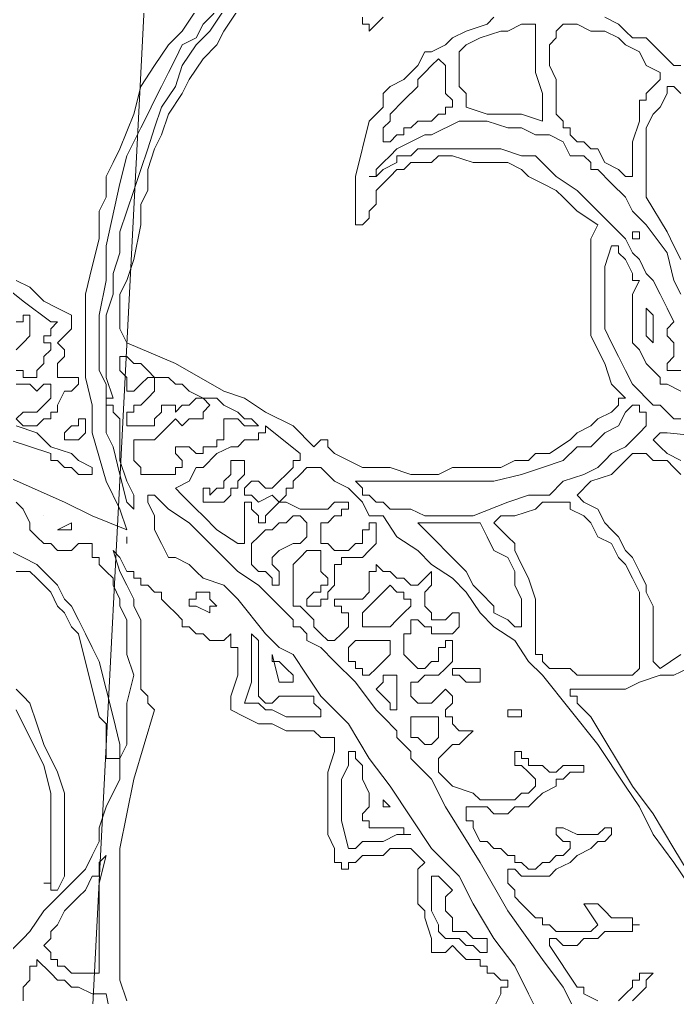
# Model space of a CAD drawing. Extents: x -66030 to 95157, y -13132 to 45879.
# Drawn here: x -22427 to -22056, y 14571 to 15123 of the extents above; entities that cross this region are included whole.
import ezdxf

# ---------------------------------------------------------------- set-up
doc = ezdxf.new("R2010")
doc.units = 0
doc.header["$LTSCALE"] = 100
doc.header["$MEASUREMENT"] = 0
doc.layers.get('0').update_dxf_attribs({"linetype": 'CONTINUOUS'})

msp = doc.modelspace()

# ---------------------------------------------------------------- linework, layer by layer
at = {"lineweight": 0}
for points in [[(-22326.97, 15698.06), (-22420.71, 13877.88)], [(-22311.34, 15127.79), (-22319.16, 15116.07), (-22326.97, 15108.26), (-22334.78, 15096.54), (-22338.69, 15084.82), (-22346.5, 15073.11), (-22350.4, 15061.39), (-22354.31, 15049.67), (-22358.22, 15037.95), (-22362.12, 15026.23), (-22366.03, 15014.52), (-22369.93, 15002.8), (-22369.93, 14991.08), (-22373.84, 14979.36), (-22373.84, 14967.64), (-22377.75, 14955.93), (-22377.75, 14944.21), (-22377.75, 14932.49), (-22377.75, 14920.77), (-22373.84, 14909.05), (-22377.75, 14909.05), (-22377.75, 14909.05), (-22377.75, 14905.15), (-22373.84, 14905.15), (-22373.84, 14901.24), (-22369.93, 14897.34), (-22369.93, 14893.43), (-22369.93, 14885.62), (-22369.93, 14873.9), (-22366.03, 14862.18), (-22362.12, 14854.37), (-22362.12, 14846.56), (-22366.03, 14850.47), (-22369.93, 14866.09), (-22373.84, 14881.71), (-22377.75, 14889.52), (-22377.75, 14897.34), (-22377.75, 14905.15), (-22377.75, 14916.87), (-22381.65, 14924.68), (-22381.65, 14936.4), (-22381.65, 14955.93), (-22377.75, 14975.46), (-22377.75, 14994.99), (-22369.93, 15030.14), (-22366.03, 15045.76), (-22358.22, 15061.39), (-22354.31, 15069.2), (-22350.4, 15077.01), (-22346.5, 15084.82), (-22342.59, 15092.64), (-22338.69, 15100.45), (-22334.78, 15108.26), (-22326.97, 15112.17), (-22323.06, 15119.98), (-22311.34, 15131.69)], [(-22326.97, 15127.79), (-22334.78, 15116.07), (-22342.59, 15108.26), (-22350.4, 15096.54), (-22358.22, 15084.82), (-22362.12, 15069.2), (-22369.93, 15049.67), (-22373.84, 15041.86), (-22377.75, 15034.05), (-22377.75, 15022.33), (-22381.65, 15014.52), (-22381.65, 14998.89), (-22385.56, 14983.27), (-22389.46, 14967.64), (-22389.46, 14952.02), (-22389.46, 14936.4), (-22389.46, 14920.77), (-22385.56, 14905.15), (-22385.56, 14889.52), (-22377.75, 14862.18), (-22369.93, 14846.56), (-22366.03, 14834.84), (-22385.56, 14842.65), (-22401.18, 14850.47), (-22436.33, 14866.09)], [(-22159.01, 15123.88), (-22162.92, 15119.98), (-22174.64, 15116.07), (-22182.45, 15112.17), (-22186.35, 15108.26), (-22194.16, 15104.35), (-22198.07, 15104.35), (-22201.98, 15096.54), (-22205.88, 15092.64), (-22209.79, 15088.73), (-22217.6, 15084.82), (-22221.51, 15080.92), (-22221.51, 15073.11), (-22225.41, 15069.2), (-22229.32, 15065.29), (-22237.13, 15034.05), (-22237.13, 15030.14), (-22237.13, 15026.23), (-22237.13, 15018.42), (-22237.13, 15014.52), (-22237.13, 15010.61), (-22237.13, 15006.7), (-22237.13, 15006.7), (-22233.22, 15006.7), (-22233.22, 15006.7), (-22233.22, 15006.7), (-22229.32, 15010.61), (-22229.32, 15010.61), (-22229.32, 15014.52), (-22225.41, 15018.42), (-22225.41, 15022.33), (-22225.41, 15022.33), (-22225.41, 15026.23), (-22221.51, 15030.14), (-22217.6, 15034.05), (-22213.69, 15037.95), (-22209.79, 15037.95), (-22205.88, 15041.86), (-22201.98, 15041.86), (-22194.16, 15041.86), (-22190.26, 15045.76), (-22186.35, 15045.76), (-22182.45, 15045.76), (-22170.73, 15041.86), (-22162.92, 15041.86), (-22151.2, 15041.86), (-22143.39, 15037.95), (-22139.48, 15034.05), (-22131.67, 15030.14), (-22123.86, 15026.23), (-22119.95, 15022.33), (-22112.14, 15014.52), (-22100.42, 15006.7), (-22104.33, 14998.89), (-22104.33, 14991.08), (-22104.33, 14983.27), (-22104.33, 14975.46), (-22104.33, 14967.64), (-22104.33, 14959.83), (-22104.33, 14952.02), (-22104.33, 14944.21), (-22096.52, 14928.58), (-22092.61, 14916.87), (-22088.7, 14912.96), (-22084.8, 14909.05), (-22088.7, 14909.05), (-22088.7, 14905.15), (-22092.61, 14901.24), (-22092.61, 14901.24), (-22100.42, 14897.34), (-22104.33, 14893.43), (-22112.14, 14889.52), (-22116.05, 14885.62), (-22127.76, 14877.81), (-22135.58, 14877.81), (-22139.48, 14873.9), (-22147.29, 14873.9), (-22155.11, 14870), (-22166.82, 14870), (-22182.45, 14870), (-22190.26, 14866.09), (-22198.07, 14866.09), (-22205.88, 14866.09), (-22217.6, 14870), (-22225.41, 14870), (-22233.22, 14870), (-22241.04, 14873.9), (-22248.85, 14877.81), (-22252.75, 14881.71), (-22252.75, 14881.71), (-22252.75, 14885.62), (-22256.66, 14885.62), (-22256.66, 14885.62), (-22260.57, 14881.71), (-22272.28, 14893.43), (-22287.91, 14901.24), (-22299.63, 14909.05), (-22311.34, 14912.96), (-22338.69, 14928.58), (-22366.03, 14940.3), (-22369.93, 14948.11), (-22369.93, 14952.02), (-22369.93, 14955.93), (-22369.93, 14967.64), (-22366.03, 14975.46), (-22362.12, 14987.17), (-22358.22, 15006.7), (-22358.22, 15018.42), (-22354.31, 15026.23), (-22354.31, 15037.95), (-22350.4, 15049.67), (-22346.5, 15057.48), (-22342.59, 15069.2), (-22334.78, 15080.92), (-22330.87, 15088.73), (-22323.06, 15100.45), (-22315.25, 15108.26), (-22311.34, 15116.07), (-22303.53, 15127.79)], [(-22233.22, 15123.88), (-22233.22, 15119.98), (-22229.32, 15119.98), (-22229.32, 15116.07), (-22221.51, 15123.88)], [(-22053.55, 15096.54), (-22057.46, 15096.54), (-22065.27, 15104.35), (-22069.17, 15108.26), (-22073.08, 15112.17), (-22080.89, 15112.17), (-22084.8, 15116.07), (-22088.7, 15119.98), (-22096.52, 15123.88)], [(-22053.55, 14987.17), (-22057.46, 14994.99), (-22061.36, 15002.8), (-22073.08, 15022.33), (-22073.08, 15030.14), (-22073.08, 15037.95), (-22073.08, 15045.76), (-22073.08, 15053.58), (-22073.08, 15061.39), (-22069.17, 15069.2), (-22065.27, 15073.11), (-22061.36, 15080.92), (-22061.36, 15084.82), (-22057.46, 15084.82), (-22057.46, 15084.82), (-22057.46, 15084.82), (-22053.55, 15080.92)], [(-22053.55, 14924.68), (-22057.46, 14924.68), (-22057.46, 14924.68), (-22061.36, 14924.68), (-22061.36, 14928.58), (-22057.46, 14932.49), (-22057.46, 14932.49), (-22057.46, 14936.4), (-22057.46, 14940.3), (-22061.36, 14944.21), (-22061.36, 14944.21), (-22061.36, 14948.11), (-22057.46, 14952.02), (-22061.36, 14959.83), (-22065.27, 14967.64), (-22069.17, 14975.46), (-22073.08, 14979.36), (-22076.99, 14987.17), (-22080.89, 14991.08), (-22084.8, 14998.89), (-22088.7, 15002.8), (-22096.52, 15010.61), (-22100.42, 15014.52), (-22104.33, 15018.42), (-22112.14, 15026.23), (-22123.86, 15034.05), (-22135.58, 15045.76), (-22143.39, 15045.76), (-22155.11, 15049.67), (-22162.92, 15049.67), (-22174.64, 15049.67), (-22182.45, 15049.67), (-22194.16, 15049.67), (-22201.98, 15049.67), (-22205.88, 15045.76), (-22213.69, 15045.76), (-22213.69, 15041.86), (-22221.51, 15037.95), (-22225.41, 15034.05), (-22229.32, 15034.05), (-22225.41, 15034.05), (-22225.41, 15037.95), (-22221.51, 15041.86), (-22217.6, 15045.76), (-22213.69, 15049.67), (-22205.88, 15053.58), (-22198.07, 15057.48), (-22194.16, 15057.48), (-22178.54, 15065.29), (-22170.73, 15065.29), (-22162.92, 15065.29), (-22151.2, 15061.39), (-22143.39, 15061.39), (-22135.58, 15057.48), (-22127.76, 15057.48), (-22119.95, 15053.58), (-22116.05, 15045.76), (-22116.05, 15045.76), (-22108.23, 15045.76), (-22104.33, 15041.86), (-22104.33, 15037.95), (-22100.42, 15037.95), (-22092.61, 15030.14), (-22084.8, 15022.33), (-22080.89, 15014.52), (-22073.08, 15006.7), (-22061.36, 14991.08), (-22057.46, 14975.46), (-22053.55, 14967.64)], [(-22053.55, 14897.34), (-22057.46, 14897.34), (-22057.46, 14897.34), (-22061.36, 14901.24), (-22061.36, 14901.24), (-22065.27, 14905.15), (-22069.17, 14905.15), (-22073.08, 14909.05), (-22076.99, 14912.96), (-22076.99, 14912.96), (-22080.89, 14916.87), (-22084.8, 14924.68), (-22088.7, 14932.49), (-22092.61, 14940.3), (-22096.52, 14948.11), (-22096.52, 14955.93), (-22096.52, 14959.83), (-22096.52, 14963.74), (-22096.52, 14971.55), (-22096.52, 14975.46), (-22096.52, 14983.27), (-22092.61, 14994.99), (-22088.7, 14994.99), (-22088.7, 14991.08), (-22084.8, 14987.17), (-22084.8, 14987.17), (-22080.89, 14979.36), (-22080.89, 14975.46), (-22076.99, 14975.46), (-22076.99, 14975.46), (-22080.89, 14967.64), (-22080.89, 14959.83), (-22080.89, 14955.93), (-22080.89, 14948.11), (-22080.89, 14940.3), (-22076.99, 14936.4), (-22073.08, 14928.58), (-22069.17, 14924.68), (-22069.17, 14924.68), (-22069.17, 14924.68), (-22065.27, 14920.77), (-22065.27, 14920.77), (-22065.27, 14920.77), (-22065.27, 14916.87), (-22061.36, 14916.87), (-22061.36, 14916.87), (-22053.55, 14912.96)], [(-22444.15, 14979.36), (-22424.62, 14963.74), (-22408.99, 14952.02), (-22405.09, 14952.02), (-22408.99, 14948.11), (-22408.99, 14948.11), (-22408.99, 14944.21), (-22412.9, 14944.21), (-22412.9, 14940.3), (-22408.99, 14940.3), (-22408.99, 14936.4), (-22412.9, 14932.49), (-22412.9, 14928.58), (-22416.81, 14924.68), (-22416.81, 14920.77), (-22416.81, 14920.77), (-22420.71, 14920.77), (-22424.62, 14920.77), (-22424.62, 14924.68), (-22428.52, 14924.68)], [(-22428.52, 14897.34), (-22424.62, 14893.43), (-22424.62, 14893.43), (-22424.62, 14893.43), (-22420.71, 14893.43), (-22416.81, 14893.43), (-22412.9, 14897.34), (-22408.99, 14897.34), (-22408.99, 14901.24), (-22405.09, 14901.24), (-22405.09, 14905.15), (-22401.18, 14912.96), (-22397.28, 14912.96), (-22393.37, 14916.87), (-22393.37, 14916.87), (-22393.37, 14916.87), (-22393.37, 14920.77), (-22393.37, 14920.77), (-22393.37, 14920.77), (-22397.28, 14920.77), (-22401.18, 14920.77), (-22401.18, 14920.77), (-22405.09, 14920.77), (-22405.09, 14924.68), (-22405.09, 14924.68), (-22405.09, 14928.58), (-22405.09, 14928.58), (-22401.18, 14932.49), (-22401.18, 14932.49), (-22401.18, 14936.4), (-22401.18, 14936.4), (-22405.09, 14940.3), (-22405.09, 14940.3), (-22401.18, 14944.21), (-22397.28, 14948.11), (-22397.28, 14948.11), (-22397.28, 14948.11), (-22397.28, 14952.02), (-22397.28, 14955.93), (-22405.09, 14959.83), (-22412.9, 14963.74), (-22420.71, 14971.55), (-22428.52, 14975.46)], [(-22428.52, 14936.4), (-22424.62, 14940.3), (-22424.62, 14940.3), (-22420.71, 14944.21), (-22420.71, 14944.21), (-22420.71, 14948.11), (-22420.71, 14952.02), (-22420.71, 14952.02), (-22420.71, 14952.02), (-22420.71, 14955.93), (-22424.62, 14955.93), (-22424.62, 14952.02), (-22428.52, 14952.02)], [(-22428.52, 14916.87), (-22424.62, 14916.87), (-22424.62, 14916.87), (-22420.71, 14916.87), (-22416.81, 14912.96), (-22412.9, 14916.87), (-22408.99, 14916.87), (-22408.99, 14912.96), (-22408.99, 14912.96), (-22408.99, 14909.05), (-22408.99, 14909.05), (-22412.9, 14905.15), (-22412.9, 14905.15), (-22416.81, 14901.24), (-22424.62, 14901.24), (-22428.52, 14897.34)], [(-22432.43, 14885.62), (-22408.99, 14877.81), (-22408.99, 14877.81), (-22408.99, 14873.9), (-22405.09, 14873.9), (-22401.18, 14870), (-22397.28, 14870), (-22393.37, 14866.09), (-22393.37, 14866.09), (-22393.37, 14866.09), (-22389.46, 14866.09), (-22389.46, 14866.09), (-22385.56, 14866.09), (-22385.56, 14870), (-22385.56, 14870), (-22393.37, 14873.9), (-22397.28, 14877.81), (-22408.99, 14881.71), (-22416.81, 14889.52), (-22428.52, 14893.43)], [(-22049.64, 14635.64), (-22057.46, 14647.35), (-22069.17, 14662.98), (-22076.99, 14678.6), (-22084.8, 14690.32), (-22100.42, 14713.76), (-22116.05, 14733.29), (-22131.67, 14752.82), (-22139.48, 14760.63), (-22147.29, 14772.35), (-22159.01, 14780.16), (-22166.82, 14787.97), (-22174.64, 14799.69), (-22182.45, 14807.5), (-22194.16, 14815.31), (-22201.98, 14823.12), (-22213.69, 14830.94), (-22221.51, 14842.65), (-22229.32, 14842.65), (-22233.22, 14850.47), (-22241.04, 14858.28), (-22248.85, 14862.18), (-22252.75, 14866.09), (-22256.66, 14870), (-22264.47, 14870), (-22264.47, 14870), (-22268.38, 14866.09), (-22272.28, 14862.18), (-22272.28, 14858.28), (-22276.19, 14858.28), (-22276.19, 14854.37), (-22280.1, 14850.47), (-22284, 14854.37), (-22284, 14854.37), (-22291.81, 14850.47), (-22295.72, 14854.37), (-22295.72, 14854.37), (-22295.72, 14854.37), (-22299.63, 14854.37), (-22299.63, 14858.28), (-22299.63, 14858.28), (-22295.72, 14862.18), (-22295.72, 14862.18), (-22295.72, 14862.18), (-22291.81, 14862.18), (-22287.91, 14858.28), (-22287.91, 14858.28), (-22284, 14858.28), (-22280.1, 14862.18), (-22276.19, 14866.09), (-22272.28, 14870), (-22272.28, 14873.9), (-22268.38, 14873.9), (-22268.38, 14877.81), (-22287.91, 14893.43), (-22287.91, 14893.43), (-22287.91, 14889.52), (-22291.81, 14889.52), (-22291.81, 14885.62), (-22291.81, 14885.62), (-22291.81, 14885.62), (-22291.81, 14885.62), (-22295.72, 14885.62), (-22299.63, 14885.62), (-22303.53, 14881.71), (-22307.44, 14881.71), (-22315.25, 14877.81), (-22323.06, 14870), (-22323.06, 14870), (-22326.97, 14870), (-22326.97, 14870), (-22326.97, 14870), (-22330.87, 14862.18), (-22338.69, 14858.28), (-22334.78, 14854.37), (-22330.87, 14850.47), (-22326.97, 14846.56), (-22323.06, 14842.65), (-22315.25, 14834.84), (-22303.53, 14827.03), (-22303.53, 14827.03), (-22303.53, 14827.03), (-22299.63, 14827.03), (-22299.63, 14830.94), (-22299.63, 14830.94), (-22299.63, 14834.84), (-22299.63, 14838.75), (-22299.63, 14838.75), (-22299.63, 14846.56), (-22299.63, 14846.56), (-22299.63, 14850.47), (-22299.63, 14850.47), (-22299.63, 14850.47), (-22295.72, 14850.47), (-22295.72, 14850.47), (-22295.72, 14846.56), (-22291.81, 14842.65), (-22291.81, 14838.75), (-22291.81, 14838.75), (-22291.81, 14838.75), (-22291.81, 14838.75), (-22287.91, 14838.75), (-22287.91, 14838.75), (-22287.91, 14842.65), (-22284, 14846.56), (-22284, 14846.56), (-22284, 14846.56), (-22280.1, 14850.47), (-22280.1, 14850.47), (-22276.19, 14850.47), (-22268.38, 14846.56), (-22264.47, 14846.56), (-22260.57, 14846.56), (-22256.66, 14846.56), (-22252.75, 14846.56), (-22248.85, 14850.47), (-22248.85, 14850.47), (-22244.94, 14850.47), (-22244.94, 14850.47), (-22241.04, 14850.47), (-22241.04, 14846.56), (-22241.04, 14846.56), (-22244.94, 14846.56), (-22244.94, 14842.65), (-22248.85, 14842.65), (-22252.75, 14838.75), (-22252.75, 14838.75), (-22256.66, 14838.75), (-22256.66, 14834.84), (-22256.66, 14830.94), (-22256.66, 14827.03), (-22252.75, 14827.03), (-22252.75, 14827.03), (-22248.85, 14823.12), (-22248.85, 14823.12), (-22244.94, 14823.12), (-22241.04, 14823.12), (-22241.04, 14823.12), (-22237.13, 14827.03), (-22237.13, 14827.03), (-22237.13, 14827.03), (-22233.22, 14827.03), (-22233.22, 14834.84), (-22229.32, 14834.84), (-22229.32, 14838.75), (-22229.32, 14838.75), (-22225.41, 14838.75), (-22225.41, 14838.75), (-22225.41, 14834.84), (-22225.41, 14827.03), (-22225.41, 14827.03), (-22229.32, 14823.12), (-22229.32, 14823.12), (-22233.22, 14819.22), (-22233.22, 14819.22), (-22237.13, 14819.22), (-22241.04, 14819.22), (-22244.94, 14819.22), (-22244.94, 14815.31), (-22248.85, 14815.31), (-22248.85, 14811.41), (-22248.85, 14807.5), (-22248.85, 14803.59), (-22248.85, 14803.59), (-22252.75, 14799.69), (-22252.75, 14795.78), (-22256.66, 14795.78), (-22256.66, 14791.88), (-22260.57, 14791.88), (-22264.47, 14791.88), (-22264.47, 14791.88), (-22264.47, 14791.88), (-22264.47, 14791.88), (-22264.47, 14791.88), (-22264.47, 14791.88), (-22264.47, 14795.78), (-22264.47, 14795.78), (-22260.57, 14799.69), (-22256.66, 14799.69), (-22256.66, 14803.59), (-22252.75, 14803.59), (-22252.75, 14807.5), (-22256.66, 14811.41), (-22256.66, 14815.31), (-22256.66, 14819.22), (-22256.66, 14819.22), (-22256.66, 14823.12), (-22260.57, 14823.12), (-22264.47, 14823.12), (-22264.47, 14823.12), (-22268.38, 14819.22), (-22268.38, 14819.22), (-22268.38, 14819.22), (-22272.28, 14815.31), (-22272.28, 14811.41), (-22272.28, 14807.5), (-22272.28, 14803.59), (-22272.28, 14799.69), (-22272.28, 14791.88), (-22268.38, 14791.88), (-22264.47, 14787.97), (-22260.57, 14784.06), (-22260.57, 14780.16), (-22256.66, 14776.25), (-22252.75, 14772.35), (-22252.75, 14772.35), (-22248.85, 14772.35), (-22248.85, 14772.35), (-22244.94, 14776.25), (-22241.04, 14780.16), (-22241.04, 14780.16), (-22241.04, 14784.06), (-22241.04, 14784.06), (-22241.04, 14784.06), (-22241.04, 14787.97), (-22244.94, 14787.97), (-22244.94, 14791.88), (-22248.85, 14791.88), (-22248.85, 14791.88), (-22248.85, 14795.78), (-22248.85, 14795.78), (-22244.94, 14795.78), (-22241.04, 14795.78), (-22237.13, 14795.78), (-22233.22, 14795.78), (-22229.32, 14799.69), (-22229.32, 14799.69), (-22229.32, 14799.69), (-22229.32, 14803.59), (-22229.32, 14807.5), (-22229.32, 14811.41), (-22225.41, 14811.41), (-22225.41, 14811.41), (-22225.41, 14815.31), (-22225.41, 14815.31), (-22221.51, 14811.41), (-22217.6, 14811.41), (-22213.69, 14807.5), (-22209.79, 14807.5), (-22205.88, 14803.59), (-22205.88, 14803.59), (-22201.98, 14803.59), (-22201.98, 14803.59), (-22198.07, 14807.5), (-22198.07, 14807.5), (-22194.16, 14811.41), (-22194.16, 14807.5), (-22194.16, 14807.5), (-22194.16, 14807.5), (-22194.16, 14803.59), (-22194.16, 14803.59), (-22194.16, 14803.59), (-22198.07, 14799.69), (-22198.07, 14799.69), (-22198.07, 14795.78), (-22198.07, 14791.88), (-22198.07, 14791.88), (-22194.16, 14787.97), (-22194.16, 14784.06), (-22194.16, 14784.06), (-22190.26, 14784.06), (-22190.26, 14784.06), (-22186.35, 14784.06), (-22186.35, 14784.06), (-22182.45, 14787.97), (-22178.54, 14787.97), (-22178.54, 14787.97), (-22178.54, 14784.06), (-22178.54, 14784.06), (-22178.54, 14784.06), (-22178.54, 14780.16), (-22178.54, 14780.16), (-22182.45, 14776.25), (-22186.35, 14776.25), (-22186.35, 14776.25), (-22190.26, 14776.25), (-22194.16, 14776.25), (-22194.16, 14780.16), (-22198.07, 14780.16), (-22201.98, 14784.06), (-22201.98, 14784.06), (-22201.98, 14784.06), (-22205.88, 14784.06), (-22205.88, 14776.25), (-22209.79, 14776.25), (-22209.79, 14772.35), (-22209.79, 14768.44), (-22209.79, 14764.53), (-22209.79, 14764.53), (-22205.88, 14760.63), (-22201.98, 14756.72), (-22201.98, 14756.72), (-22198.07, 14756.72), (-22198.07, 14756.72), (-22194.16, 14760.63), (-22194.16, 14760.63), (-22190.26, 14760.63), (-22190.26, 14764.53), (-22190.26, 14768.44), (-22190.26, 14768.44), (-22186.35, 14768.44), (-22186.35, 14772.35), (-22182.45, 14772.35), (-22182.45, 14768.44), (-22182.45, 14764.53), (-22182.45, 14764.53), (-22182.45, 14760.63), (-22186.35, 14756.72), (-22190.26, 14752.82), (-22190.26, 14752.82), (-22194.16, 14752.82), (-22198.07, 14752.82), (-22201.98, 14748.91), (-22205.88, 14748.91), (-22205.88, 14748.91), (-22205.88, 14745), (-22205.88, 14741.1), (-22201.98, 14737.19), (-22201.98, 14737.19), (-22201.98, 14737.19), (-22198.07, 14737.19), (-22198.07, 14737.19), (-22198.07, 14737.19), (-22194.16, 14737.19), (-22194.16, 14737.19), (-22190.26, 14741.1), (-22190.26, 14741.1), (-22186.35, 14745), (-22186.35, 14745), (-22182.45, 14741.1), (-22182.45, 14741.1), (-22182.45, 14741.1), (-22182.45, 14737.19), (-22186.35, 14733.29), (-22186.35, 14733.29), (-22186.35, 14729.38), (-22182.45, 14729.38), (-22182.45, 14729.38), (-22182.45, 14725.47), (-22182.45, 14725.47), (-22178.54, 14721.57), (-22178.54, 14721.57), (-22178.54, 14721.57), (-22178.54, 14721.57), (-22178.54, 14721.57), (-22174.64, 14721.57), (-22174.64, 14721.57), (-22170.73, 14721.57), (-22174.64, 14717.66), (-22178.54, 14713.76), (-22182.45, 14713.76), (-22186.35, 14709.85), (-22186.35, 14709.85), (-22190.26, 14705.94), (-22190.26, 14702.04), (-22190.26, 14702.04), (-22190.26, 14698.13), (-22190.26, 14698.13), (-22186.35, 14694.23), (-22186.35, 14694.23), (-22186.35, 14694.23), (-22182.45, 14690.32), (-22170.73, 14686.41), (-22166.82, 14682.51), (-22162.92, 14682.51), (-22159.01, 14682.51), (-22155.11, 14682.51), (-22151.2, 14682.51), (-22147.29, 14682.51), (-22143.39, 14686.41), (-22139.48, 14686.41), (-22135.58, 14690.32), (-22135.58, 14694.23), (-22135.58, 14694.23), (-22135.58, 14694.23), (-22139.48, 14698.13), (-22143.39, 14702.04), (-22147.29, 14702.04), (-22147.29, 14702.04), (-22147.29, 14702.04), (-22147.29, 14705.94), (-22147.29, 14705.94), (-22147.29, 14705.94), (-22147.29, 14709.85), (-22147.29, 14709.85), (-22143.39, 14709.85), (-22143.39, 14705.94), (-22139.48, 14705.94), (-22139.48, 14702.04), (-22135.58, 14702.04), (-22135.58, 14702.04), (-22131.67, 14702.04), (-22127.76, 14698.13), (-22123.86, 14698.13), (-22119.95, 14702.04), (-22116.05, 14702.04), (-22112.14, 14702.04), (-22108.23, 14702.04), (-22108.23, 14702.04), (-22108.23, 14702.04), (-22108.23, 14702.04), (-22108.23, 14698.13), (-22108.23, 14698.13), (-22112.14, 14698.13), (-22116.05, 14698.13), (-22119.95, 14694.23), (-22119.95, 14694.23), (-22123.86, 14694.23), (-22123.86, 14690.32), (-22131.67, 14686.41), (-22135.58, 14682.51), (-22135.58, 14682.51), (-22139.48, 14678.6), (-22143.39, 14678.6), (-22143.39, 14678.6), (-22147.29, 14678.6), (-22151.2, 14674.7), (-22155.11, 14674.7), (-22159.01, 14674.7), (-22159.01, 14674.7), (-22162.92, 14678.6), (-22170.73, 14678.6), (-22170.73, 14678.6), (-22174.64, 14678.6), (-22174.64, 14674.7), (-22174.64, 14670.79), (-22170.73, 14670.79), (-22170.73, 14666.88), (-22166.82, 14659.07), (-22162.92, 14659.07), (-22159.01, 14655.17), (-22159.01, 14655.17), (-22155.11, 14655.17), (-22151.2, 14651.26), (-22147.29, 14651.26), (-22147.29, 14647.35), (-22143.39, 14647.35), (-22139.48, 14643.45), (-22135.58, 14643.45), (-22135.58, 14643.45), (-22131.67, 14647.35), (-22131.67, 14647.35), (-22127.76, 14647.35), (-22123.86, 14651.26), (-22119.95, 14651.26), (-22119.95, 14651.26), (-22116.05, 14655.17), (-22116.05, 14655.17), (-22116.05, 14659.07), (-22119.95, 14659.07), (-22123.86, 14662.98), (-22123.86, 14662.98), (-22123.86, 14662.98), (-22123.86, 14666.88), (-22123.86, 14666.88), (-22123.86, 14666.88), (-22119.95, 14666.88), (-22112.14, 14662.98), (-22112.14, 14662.98), (-22108.23, 14662.98), (-22104.33, 14662.98), (-22104.33, 14662.98), (-22100.42, 14662.98), (-22100.42, 14662.98), (-22096.52, 14666.88), (-22096.52, 14666.88), (-22092.61, 14666.88), (-22092.61, 14662.98), (-22092.61, 14662.98), (-22096.52, 14659.07), (-22100.42, 14659.07), (-22104.33, 14655.17), (-22112.14, 14651.26), (-22116.05, 14647.35), (-22123.86, 14643.45), (-22127.76, 14639.54), (-22131.67, 14639.54), (-22135.58, 14639.54), (-22143.39, 14639.54), (-22147.29, 14643.45), (-22151.2, 14643.45), (-22151.2, 14635.64), (-22147.29, 14631.73), (-22147.29, 14627.83), (-22143.39, 14623.92), (-22139.48, 14620.01), (-22135.58, 14616.11), (-22131.67, 14616.11), (-22131.67, 14612.2), (-22127.76, 14612.2), (-22123.86, 14608.3), (-22119.95, 14608.3), (-22116.05, 14608.3), (-22112.14, 14608.3), (-22108.23, 14608.3), (-22104.33, 14608.3), (-22100.42, 14612.2), (-22108.23, 14623.92), (-22108.23, 14623.92), (-22104.33, 14623.92), (-22104.33, 14623.92), (-22104.33, 14623.92), (-22100.42, 14623.92), (-22096.52, 14620.01), (-22096.52, 14620.01), (-22092.61, 14616.11), (-22088.7, 14616.11), (-22084.8, 14616.11), (-22084.8, 14616.11), (-22080.89, 14616.11), (-22080.89, 14612.2), (-22076.99, 14612.2), (-22080.89, 14612.2), (-22080.89, 14608.3), (-22084.8, 14608.3), (-22084.8, 14608.3), (-22092.61, 14608.3), (-22092.61, 14608.3), (-22096.52, 14608.3), (-22100.42, 14604.39), (-22104.33, 14604.39), (-22108.23, 14604.39), (-22112.14, 14600.48), (-22116.05, 14600.48), (-22119.95, 14600.48), (-22123.86, 14604.39), (-22127.76, 14604.39), (-22127.76, 14600.48), (-22112.14, 14577.05), (-22108.23, 14577.05), (-22108.23, 14573.14), (-22100.42, 14569.24)], [(-22053.55, 14873.9), (-22061.36, 14877.81), (-22065.27, 14881.71), (-22069.17, 14885.62), (-22069.17, 14885.62), (-22065.27, 14889.52), (-22065.27, 14889.52), (-22065.27, 14889.52), (-22065.27, 14889.52), (-22061.36, 14889.52), (-22022.3, 14885.62)], [(-22053.55, 14764.53), (-22065.27, 14756.72), (-22069.17, 14760.63), (-22069.17, 14764.53), (-22069.17, 14772.35), (-22069.17, 14780.16), (-22069.17, 14784.06), (-22069.17, 14791.88), (-22073.08, 14799.69), (-22073.08, 14803.59), (-22076.99, 14811.41), (-22080.89, 14819.22), (-22084.8, 14823.12), (-22088.7, 14830.94), (-22092.61, 14834.84), (-22096.52, 14838.75), (-22100.42, 14846.56), (-22108.23, 14850.47), (-22112.14, 14854.37), (-22104.33, 14862.18), (-22092.61, 14866.09), (-22088.7, 14870), (-22084.8, 14873.9), (-22080.89, 14877.81), (-22073.08, 14877.81), (-22069.17, 14873.9), (-22061.36, 14873.9), (-22057.46, 14870), (-22053.55, 14866.09)], [(-22131.67, 14557.52), (-22139.48, 14573.14), (-22147.29, 14588.77), (-22159.01, 14604.39), (-22170.73, 14623.92), (-22178.54, 14639.54), (-22194.16, 14655.17), (-22217.6, 14690.32), (-22229.32, 14705.94), (-22241.04, 14725.47), (-22248.85, 14733.29), (-22256.66, 14741.1), (-22264.47, 14752.82), (-22272.28, 14764.53), (-22280.1, 14768.44), (-22287.91, 14776.25), (-22303.53, 14795.78), (-22311.34, 14803.59), (-22323.06, 14807.5), (-22326.97, 14811.41), (-22330.87, 14815.31), (-22338.69, 14819.22), (-22342.59, 14819.22), (-22346.5, 14827.03), (-22350.4, 14834.84), (-22350.4, 14842.65), (-22354.31, 14850.47), (-22354.31, 14854.37), (-22350.4, 14854.37), (-22342.59, 14846.56), (-22330.87, 14838.75), (-22323.06, 14830.94), (-22311.34, 14819.22), (-22303.53, 14811.41), (-22291.81, 14803.59), (-22272.28, 14784.06), (-22272.28, 14784.06), (-22272.28, 14780.16), (-22268.38, 14780.16), (-22268.38, 14780.16), (-22268.38, 14780.16), (-22264.47, 14776.25), (-22264.47, 14776.25), (-22264.47, 14772.35), (-22256.66, 14768.44), (-22248.85, 14760.63), (-22237.13, 14748.91), (-22225.41, 14733.29), (-22221.51, 14729.38), (-22213.69, 14721.57), (-22213.69, 14717.66), (-22213.69, 14717.66), (-22209.79, 14713.76), (-22209.79, 14713.76), (-22205.88, 14709.85), (-22205.88, 14709.85), (-22205.88, 14705.94), (-22194.16, 14694.23), (-22186.35, 14678.6), (-22166.82, 14647.35), (-22151.2, 14620.01), (-22131.67, 14592.67), (-22119.95, 14577.05), (-22112.14, 14561.42)], [(-22428.52, 14850.47), (-22424.62, 14846.56), (-22420.71, 14838.75), (-22420.71, 14834.84), (-22416.81, 14830.94), (-22416.81, 14830.94), (-22412.9, 14827.03), (-22408.99, 14827.03), (-22405.09, 14823.12), (-22401.18, 14823.12), (-22401.18, 14823.12), (-22397.28, 14823.12), (-22393.37, 14827.03), (-22389.46, 14827.03), (-22385.56, 14827.03), (-22385.56, 14823.12), (-22385.56, 14819.22), (-22381.65, 14819.22), (-22381.65, 14815.31), (-22377.75, 14811.41), (-22373.84, 14807.5), (-22373.84, 14803.59), (-22369.93, 14795.78), (-22369.93, 14791.88), (-22366.03, 14784.06), (-22366.03, 14780.16), (-22366.03, 14764.53), (-22362.12, 14752.82), (-22366.03, 14737.19), (-22366.03, 14725.47), (-22366.03, 14713.76), (-22369.93, 14705.94), (-22369.93, 14694.23), (-22377.75, 14678.6), (-22381.65, 14666.88), (-22381.65, 14659.07), (-22385.56, 14651.26), (-22389.46, 14643.45), (-22397.28, 14635.64), (-22401.18, 14631.73), (-22412.9, 14620.01), (-22420.71, 14608.3), (-22424.62, 14604.39), (-22432.43, 14596.58)], [(-22428.52, 14811.41), (-22424.62, 14811.41), (-22420.71, 14811.41), (-22416.81, 14807.5), (-22416.81, 14807.5), (-22412.9, 14803.59), (-22412.9, 14803.59), (-22408.99, 14799.69), (-22405.09, 14791.88), (-22401.18, 14787.97), (-22397.28, 14780.16), (-22393.37, 14776.25), (-22381.65, 14729.38), (-22377.75, 14725.47), (-22377.75, 14721.57), (-22377.75, 14713.76), (-22377.75, 14713.76), (-22377.75, 14709.85), (-22377.75, 14705.94), (-22377.75, 14705.94), (-22373.84, 14705.94), (-22373.84, 14705.94), (-22373.84, 14705.94), (-22369.93, 14705.94), (-22369.93, 14709.85), (-22369.93, 14709.85), (-22369.93, 14713.76), (-22373.84, 14729.38), (-22377.75, 14745), (-22381.65, 14760.63), (-22385.56, 14768.44), (-22389.46, 14776.25), (-22393.37, 14784.06), (-22397.28, 14791.88), (-22401.18, 14795.78), (-22405.09, 14803.59), (-22412.9, 14811.41), (-22416.81, 14815.31), (-22424.62, 14819.22), (-22432.43, 14823.12)], [(-22366.03, 14569.24), (-22369.93, 14580.95), (-22369.93, 14588.77), (-22369.93, 14600.48), (-22369.93, 14608.3), (-22369.93, 14620.01), (-22369.93, 14627.83), (-22369.93, 14639.54), (-22369.93, 14647.35), (-22369.93, 14655.17), (-22366.03, 14674.7), (-22362.12, 14694.23), (-22350.4, 14733.29), (-22354.31, 14737.19), (-22354.31, 14741.1), (-22358.22, 14745), (-22358.22, 14748.91), (-22358.22, 14760.63), (-22358.22, 14764.53), (-22358.22, 14772.35), (-22358.22, 14776.25), (-22358.22, 14784.06), (-22362.12, 14791.88), (-22362.12, 14795.78), (-22366.03, 14803.59), (-22369.93, 14811.41), (-22373.84, 14823.12), (-22369.93, 14819.22), (-22366.03, 14811.41), (-22362.12, 14811.41), (-22362.12, 14807.5), (-22358.22, 14807.5), (-22358.22, 14803.59), (-22358.22, 14803.59), (-22354.31, 14803.59), (-22350.4, 14799.69), (-22346.5, 14799.69), (-22346.5, 14795.78), (-22342.59, 14791.88), (-22338.69, 14787.97), (-22334.78, 14784.06), (-22334.78, 14780.16), (-22330.87, 14780.16), (-22326.97, 14776.25), (-22323.06, 14776.25), (-22319.16, 14772.35), (-22315.25, 14772.35), (-22311.34, 14772.35), (-22307.44, 14776.25), (-22307.44, 14772.35), (-22307.44, 14768.44), (-22303.53, 14768.44), (-22303.53, 14764.53), (-22303.53, 14760.63), (-22303.53, 14752.82), (-22307.44, 14741.1), (-22307.44, 14737.19), (-22307.44, 14733.29), (-22299.63, 14729.38), (-22291.81, 14725.47), (-22284, 14725.47), (-22276.19, 14721.57), (-22260.57, 14721.57), (-22256.66, 14717.66), (-22248.85, 14717.66), (-22248.85, 14709.85), (-22252.75, 14698.13), (-22252.75, 14690.32), (-22252.75, 14682.51), (-22252.75, 14674.7), (-22252.75, 14662.98), (-22248.85, 14655.17), (-22248.85, 14647.35), (-22244.94, 14647.35), (-22244.94, 14643.45), (-22244.94, 14643.45), (-22241.04, 14643.45), (-22241.04, 14647.35), (-22237.13, 14647.35), (-22233.22, 14651.26), (-22233.22, 14651.26), (-22221.51, 14651.26), (-22217.6, 14655.17), (-22213.69, 14655.17), (-22209.79, 14655.17), (-22205.88, 14655.17), (-22201.98, 14651.26), (-22201.98, 14651.26), (-22201.98, 14651.26), (-22198.07, 14647.35), (-22201.98, 14643.45), (-22201.98, 14635.64), (-22201.98, 14631.73), (-22201.98, 14623.92), (-22198.07, 14620.01), (-22198.07, 14616.11), (-22194.16, 14604.39), (-22194.16, 14600.48), (-22194.16, 14600.48), (-22194.16, 14596.58), (-22190.26, 14596.58), (-22190.26, 14596.58), (-22186.35, 14596.58), (-22182.45, 14600.48), (-22182.45, 14600.48), (-22178.54, 14596.58), (-22178.54, 14596.58), (-22178.54, 14596.58), (-22174.64, 14592.67), (-22174.64, 14592.67), (-22170.73, 14592.67), (-22166.82, 14592.67), (-22166.82, 14588.77), (-22162.92, 14588.77), (-22162.92, 14584.86), (-22159.01, 14584.86), (-22155.11, 14580.95), (-22155.11, 14580.95), (-22151.2, 14580.95), (-22151.2, 14577.05), (-22155.11, 14577.05), (-22155.11, 14577.05), (-22155.11, 14573.14), (-22155.11, 14573.14), (-22155.11, 14573.14), (-22159.01, 14565.33)], [(-22049.64, 14756.72), (-22057.46, 14752.82), (-22065.27, 14752.82), (-22076.99, 14748.91), (-22084.8, 14745), (-22092.61, 14745), (-22096.52, 14745), (-22104.33, 14745), (-22108.23, 14745), (-22112.14, 14745), (-22112.14, 14745), (-22116.05, 14745), (-22116.05, 14741.1), (-22112.14, 14741.1), (-22112.14, 14737.19), (-22112.14, 14737.19), (-22108.23, 14733.29), (-22104.33, 14729.38), (-22104.33, 14729.38), (-22080.89, 14690.32), (-22069.17, 14674.7), (-22057.46, 14655.17), (-22045.74, 14635.64)], [(-22428.52, 14733.29), (-22412.9, 14702.04), (-22408.99, 14686.41), (-22408.99, 14674.7), (-22408.99, 14666.88), (-22408.99, 14659.07), (-22408.99, 14651.26), (-22408.99, 14643.45), (-22408.99, 14635.64), (-22412.9, 14635.64), (-22408.99, 14635.64), (-22408.99, 14631.73), (-22408.99, 14631.73), (-22405.09, 14631.73), (-22401.18, 14639.54), (-22401.18, 14643.45), (-22401.18, 14651.26), (-22401.18, 14659.07), (-22401.18, 14666.88), (-22401.18, 14674.7), (-22401.18, 14678.6), (-22401.18, 14686.41), (-22405.09, 14698.13), (-22412.9, 14713.76), (-22416.81, 14725.47), (-22420.71, 14737.19), (-22424.62, 14741.1), (-22428.52, 14745)], [(-22424.62, 14569.24), (-22424.62, 14573.14), (-22424.62, 14577.05), (-22420.71, 14580.95), (-22420.71, 14584.86), (-22420.71, 14588.77), (-22416.81, 14588.77), (-22416.81, 14592.67), (-22408.99, 14584.86), (-22408.99, 14584.86), (-22405.09, 14580.95), (-22401.18, 14580.95), (-22397.28, 14577.05), (-22393.37, 14577.05), (-22385.56, 14573.14), (-22377.75, 14573.14), (-22369.93, 14534.08)], [(-22088.7, 14569.24), (-22084.8, 14573.14), (-22084.8, 14573.14), (-22080.89, 14577.05), (-22080.89, 14580.95), (-22076.99, 14580.95), (-22076.99, 14584.86), (-22073.08, 14584.86), (-22069.17, 14584.86), (-22073.08, 14580.95), (-22073.08, 14577.05), (-22076.99, 14573.14), (-22076.99, 14573.14), (-22080.89, 14569.24)]]:
    msp.add_lwpolyline(points, dxfattribs=at)
for points in [[(-22135.58, 15119.98), (-22135.58, 15112.17), (-22135.58, 15104.35), (-22135.58, 15100.45), (-22135.58, 15092.64), (-22131.67, 15080.92), (-22131.67, 15065.29), (-22143.39, 15069.2), (-22151.2, 15069.2), (-22162.92, 15069.2), (-22174.64, 15073.11), (-22174.64, 15077.01), (-22174.64, 15080.92), (-22178.54, 15084.82), (-22178.54, 15088.73), (-22178.54, 15092.64), (-22178.54, 15100.45), (-22178.54, 15104.35), (-22174.64, 15108.26), (-22166.82, 15112.17), (-22155.11, 15116.07), (-22151.2, 15116.07), (-22143.39, 15119.98), (-22139.48, 15119.98), (-22135.58, 15119.98)], [(-22065.27, 15092.64), (-22065.27, 15092.64), (-22065.27, 15088.73), (-22069.17, 15084.82), (-22069.17, 15084.82), (-22073.08, 15080.92), (-22073.08, 15077.01), (-22076.99, 15077.01), (-22076.99, 15065.29), (-22080.89, 15053.58), (-22080.89, 15041.86), (-22080.89, 15037.95), (-22080.89, 15034.05), (-22084.8, 15034.05), (-22088.7, 15037.95), (-22096.52, 15041.86), (-22100.42, 15049.67), (-22104.33, 15049.67), (-22108.23, 15053.58), (-22112.14, 15053.58), (-22116.05, 15057.48), (-22116.05, 15061.39), (-22119.95, 15061.39), (-22119.95, 15065.29), (-22123.86, 15069.2), (-22123.86, 15073.11), (-22123.86, 15077.01), (-22123.86, 15080.92), (-22123.86, 15088.73), (-22127.76, 15096.54), (-22127.76, 15104.35), (-22127.76, 15108.26), (-22123.86, 15112.17), (-22123.86, 15116.07), (-22123.86, 15116.07), (-22119.95, 15119.98), (-22119.95, 15119.98), (-22116.05, 15119.98), (-22112.14, 15119.98), (-22104.33, 15116.07), (-22096.52, 15116.07), (-22088.7, 15112.17), (-22084.8, 15108.26), (-22076.99, 15104.35), (-22073.08, 15096.54), (-22065.27, 15092.64)], [(-22182.45, 15077.01), (-22182.45, 15077.01), (-22182.45, 15073.11), (-22186.35, 15073.11), (-22186.35, 15069.2), (-22186.35, 15069.2), (-22190.26, 15069.2), (-22194.16, 15065.29), (-22201.98, 15065.29), (-22205.88, 15061.39), (-22209.79, 15061.39), (-22209.79, 15057.48), (-22209.79, 15057.48), (-22213.69, 15057.48), (-22217.6, 15053.58), (-22221.51, 15053.58), (-22221.51, 15053.58), (-22221.51, 15057.48), (-22221.51, 15057.48), (-22221.51, 15061.39), (-22221.51, 15061.39), (-22217.6, 15065.29), (-22217.6, 15069.2), (-22217.6, 15069.2), (-22209.79, 15077.01), (-22201.98, 15084.82), (-22201.98, 15088.73), (-22198.07, 15092.64), (-22194.16, 15096.54), (-22190.26, 15100.45), (-22190.26, 15100.45), (-22186.35, 15096.54), (-22186.35, 15096.54), (-22186.35, 15092.64), (-22186.35, 15088.73), (-22186.35, 15084.82), (-22186.35, 15080.92), (-22182.45, 15077.01)], [(-22076.99, 14998.89), (-22076.99, 14998.89), (-22076.99, 14998.89), (-22080.89, 14998.89), (-22080.89, 14998.89), (-22080.89, 14998.89), (-22080.89, 15002.8), (-22080.89, 15002.8), (-22076.99, 15002.8), (-22076.99, 15002.8), (-22076.99, 14998.89)], [(-22069.17, 14940.3), (-22069.17, 14940.3), (-22069.17, 14940.3), (-22073.08, 14944.21), (-22073.08, 14944.21), (-22073.08, 14948.11), (-22073.08, 14955.93), (-22073.08, 14959.83), (-22069.17, 14955.93), (-22069.17, 14955.93), (-22069.17, 14952.02), (-22069.17, 14952.02), (-22069.17, 14944.21), (-22069.17, 14940.3)], [(-22342.59, 14920.77), (-22338.69, 14916.87), (-22334.78, 14916.87), (-22330.87, 14912.96), (-22323.06, 14909.05), (-22315.25, 14909.05), (-22311.34, 14905.15), (-22303.53, 14901.24), (-22299.63, 14897.34), (-22295.72, 14897.34), (-22291.81, 14893.43), (-22295.72, 14893.43), (-22295.72, 14893.43), (-22295.72, 14893.43), (-22299.63, 14893.43), (-22299.63, 14893.43), (-22303.53, 14897.34), (-22303.53, 14897.34), (-22307.44, 14897.34), (-22307.44, 14897.34), (-22311.34, 14897.34), (-22311.34, 14897.34), (-22311.34, 14893.43), (-22311.34, 14893.43), (-22311.34, 14889.52), (-22311.34, 14889.52), (-22311.34, 14885.62), (-22315.25, 14885.62), (-22315.25, 14881.71), (-22319.16, 14881.71), (-22323.06, 14881.71), (-22323.06, 14877.81), (-22323.06, 14877.81), (-22326.97, 14877.81), (-22326.97, 14877.81), (-22330.87, 14881.71), (-22330.87, 14881.71), (-22334.78, 14881.71), (-22334.78, 14881.71), (-22338.69, 14881.71), (-22338.69, 14881.71), (-22338.69, 14881.71), (-22338.69, 14877.81), (-22338.69, 14877.81), (-22334.78, 14873.9), (-22334.78, 14873.9), (-22334.78, 14870), (-22334.78, 14870), (-22338.69, 14870), (-22338.69, 14866.09), (-22342.59, 14866.09), (-22346.5, 14866.09), (-22350.4, 14866.09), (-22358.22, 14866.09), (-22358.22, 14870), (-22362.12, 14873.9), (-22362.12, 14885.62), (-22350.4, 14885.62), (-22338.69, 14897.34), (-22338.69, 14897.34), (-22334.78, 14893.43), (-22330.87, 14897.34), (-22326.97, 14897.34), (-22323.06, 14897.34), (-22323.06, 14901.24), (-22323.06, 14901.24), (-22319.16, 14905.15), (-22319.16, 14905.15), (-22323.06, 14909.05), (-22323.06, 14909.05), (-22323.06, 14909.05), (-22326.97, 14909.05), (-22330.87, 14905.15), (-22330.87, 14905.15), (-22334.78, 14905.15), (-22338.69, 14901.24), (-22338.69, 14901.24), (-22338.69, 14905.15), (-22342.59, 14905.15), (-22342.59, 14905.15), (-22346.5, 14905.15), (-22346.5, 14901.24), (-22346.5, 14901.24), (-22350.4, 14897.34), (-22350.4, 14897.34), (-22350.4, 14893.43), (-22354.31, 14893.43), (-22354.31, 14893.43), (-22358.22, 14893.43), (-22362.12, 14893.43), (-22362.12, 14893.43), (-22366.03, 14893.43), (-22366.03, 14897.34), (-22366.03, 14897.34), (-22366.03, 14901.24), (-22362.12, 14901.24), (-22362.12, 14901.24), (-22362.12, 14905.15), (-22358.22, 14905.15), (-22354.31, 14909.05), (-22350.4, 14912.96), (-22350.4, 14912.96), (-22350.4, 14916.87), (-22350.4, 14916.87), (-22350.4, 14916.87), (-22350.4, 14920.77), (-22350.4, 14920.77), (-22354.31, 14920.77), (-22354.31, 14920.77), (-22354.31, 14920.77), (-22358.22, 14916.87), (-22358.22, 14916.87), (-22362.12, 14912.96), (-22362.12, 14912.96), (-22362.12, 14912.96), (-22366.03, 14912.96), (-22366.03, 14912.96), (-22366.03, 14920.77), (-22369.93, 14924.68), (-22369.93, 14928.58), (-22369.93, 14932.49), (-22369.93, 14932.49), (-22366.03, 14932.49), (-22362.12, 14928.58), (-22358.22, 14928.58), (-22354.31, 14924.68), (-22354.31, 14924.68), (-22350.4, 14920.77), (-22346.5, 14920.77), (-22342.59, 14920.77), (-22342.59, 14920.77)], [(-22073.08, 14897.34), (-22073.08, 14893.43), (-22073.08, 14893.43), (-22076.99, 14889.52), (-22080.89, 14885.62), (-22084.8, 14881.71), (-22092.61, 14877.81), (-22096.52, 14873.9), (-22100.42, 14870), (-22108.23, 14866.09), (-22119.95, 14862.18), (-22127.76, 14854.37), (-22139.48, 14854.37), (-22151.2, 14850.47), (-22170.73, 14842.65), (-22190.26, 14842.65), (-22198.07, 14842.65), (-22205.88, 14846.56), (-22213.69, 14846.56), (-22217.6, 14846.56), (-22221.51, 14850.47), (-22225.41, 14850.47), (-22229.32, 14854.37), (-22233.22, 14854.37), (-22233.22, 14858.28), (-22237.13, 14862.18), (-22233.22, 14862.18), (-22225.41, 14862.18), (-22225.41, 14862.18), (-22221.51, 14862.18), (-22221.51, 14862.18), (-22217.6, 14862.18), (-22170.73, 14862.18), (-22159.01, 14862.18), (-22143.39, 14866.09), (-22131.67, 14870), (-22119.95, 14873.9), (-22112.14, 14881.71), (-22104.33, 14881.71), (-22100.42, 14885.62), (-22096.52, 14889.52), (-22088.7, 14893.43), (-22084.8, 14901.24), (-22080.89, 14905.15), (-22076.99, 14905.15), (-22076.99, 14901.24), (-22073.08, 14901.24), (-22073.08, 14897.34)], [(-22389.46, 14893.43), (-22389.46, 14889.52), (-22389.46, 14889.52), (-22393.37, 14885.62), (-22393.37, 14885.62), (-22393.37, 14885.62), (-22397.28, 14885.62), (-22397.28, 14885.62), (-22401.18, 14885.62), (-22401.18, 14885.62), (-22401.18, 14885.62), (-22401.18, 14889.52), (-22401.18, 14889.52), (-22397.28, 14893.43), (-22397.28, 14893.43), (-22393.37, 14893.43), (-22393.37, 14897.34), (-22393.37, 14897.34), (-22393.37, 14897.34), (-22389.46, 14897.34), (-22389.46, 14897.34), (-22389.46, 14893.43)], [(-22299.63, 14873.9), (-22299.63, 14870), (-22299.63, 14866.09), (-22303.53, 14862.18), (-22303.53, 14858.28), (-22307.44, 14858.28), (-22307.44, 14854.37), (-22311.34, 14850.47), (-22315.25, 14850.47), (-22319.16, 14850.47), (-22323.06, 14850.47), (-22323.06, 14850.47), (-22323.06, 14850.47), (-22323.06, 14854.37), (-22323.06, 14854.37), (-22323.06, 14854.37), (-22323.06, 14854.37), (-22323.06, 14858.28), (-22323.06, 14858.28), (-22319.16, 14858.28), (-22319.16, 14858.28), (-22319.16, 14854.37), (-22319.16, 14854.37), (-22315.25, 14858.28), (-22315.25, 14858.28), (-22311.34, 14858.28), (-22311.34, 14862.18), (-22311.34, 14862.18), (-22307.44, 14866.09), (-22307.44, 14870), (-22307.44, 14873.9), (-22307.44, 14873.9), (-22307.44, 14873.9), (-22303.53, 14873.9), (-22303.53, 14873.9), (-22303.53, 14873.9), (-22299.63, 14873.9)], [(-22076.99, 14799.69), (-22076.99, 14795.78), (-22076.99, 14787.97), (-22076.99, 14784.06), (-22076.99, 14776.25), (-22076.99, 14772.35), (-22076.99, 14768.44), (-22076.99, 14756.72), (-22080.89, 14752.82), (-22088.7, 14752.82), (-22092.61, 14752.82), (-22100.42, 14752.82), (-22104.33, 14752.82), (-22112.14, 14752.82), (-22116.05, 14756.72), (-22123.86, 14756.72), (-22123.86, 14756.72), (-22127.76, 14756.72), (-22127.76, 14756.72), (-22131.67, 14760.63), (-22131.67, 14764.53), (-22135.58, 14764.53), (-22135.58, 14768.44), (-22135.58, 14776.25), (-22135.58, 14787.97), (-22135.58, 14795.78), (-22139.48, 14807.5), (-22143.39, 14815.31), (-22147.29, 14823.12), (-22147.29, 14827.03), (-22151.2, 14830.94), (-22155.11, 14834.84), (-22159.01, 14838.75), (-22155.11, 14842.65), (-22155.11, 14842.65), (-22151.2, 14842.65), (-22147.29, 14842.65), (-22135.58, 14846.56), (-22131.67, 14850.47), (-22123.86, 14850.47), (-22123.86, 14850.47), (-22119.95, 14850.47), (-22116.05, 14850.47), (-22116.05, 14846.56), (-22108.23, 14842.65), (-22104.33, 14838.75), (-22100.42, 14830.94), (-22092.61, 14827.03), (-22088.7, 14819.22), (-22084.8, 14815.31), (-22080.89, 14807.5), (-22076.99, 14799.69)], [(-22412.9, 14842.65), (-22412.9, 14842.65), (-22412.9, 14842.65)], [(-22264.47, 14838.75), (-22264.47, 14834.84), (-22264.47, 14834.84), (-22264.47, 14830.94), (-22264.47, 14830.94), (-22268.38, 14827.03), (-22268.38, 14827.03), (-22272.28, 14827.03), (-22280.1, 14823.12), (-22284, 14819.22), (-22284, 14819.22), (-22284, 14815.31), (-22280.1, 14811.41), (-22280.1, 14811.41), (-22280.1, 14807.5), (-22280.1, 14807.5), (-22280.1, 14803.59), (-22284, 14803.59), (-22284, 14807.5), (-22287.91, 14811.41), (-22291.81, 14811.41), (-22295.72, 14815.31), (-22295.72, 14819.22), (-22295.72, 14819.22), (-22295.72, 14823.12), (-22295.72, 14823.12), (-22295.72, 14827.03), (-22295.72, 14827.03), (-22291.81, 14830.94), (-22291.81, 14830.94), (-22287.91, 14834.84), (-22284, 14834.84), (-22280.1, 14838.75), (-22276.19, 14838.75), (-22272.28, 14842.65), (-22272.28, 14842.65), (-22268.38, 14842.65), (-22268.38, 14842.65), (-22264.47, 14838.75), (-22264.47, 14838.75), (-22264.47, 14838.75)], [(-22397.28, 14834.84), (-22397.28, 14834.84), (-22401.18, 14834.84), (-22401.18, 14834.84), (-22405.09, 14834.84), (-22397.28, 14838.75), (-22397.28, 14838.75), (-22397.28, 14838.75), (-22397.28, 14838.75), (-22397.28, 14834.84)], [(-22166.82, 14838.75), (-22162.92, 14830.94), (-22159.01, 14823.12), (-22151.2, 14819.22), (-22147.29, 14811.41), (-22147.29, 14803.59), (-22143.39, 14795.78), (-22143.39, 14791.88), (-22143.39, 14787.97), (-22143.39, 14784.06), (-22143.39, 14780.16), (-22147.29, 14780.16), (-22151.2, 14784.06), (-22159.01, 14787.97), (-22159.01, 14791.88), (-22166.82, 14799.69), (-22170.73, 14803.59), (-22174.64, 14811.41), (-22201.98, 14838.75), (-22201.98, 14838.75), (-22166.82, 14838.75)], [(-22366.03, 14830.94), (-22366.03, 14827.03), (-22366.03, 14830.94)], [(-22205.88, 14791.88), (-22209.79, 14787.97), (-22213.69, 14784.06), (-22213.69, 14784.06), (-22217.6, 14780.16), (-22217.6, 14780.16), (-22221.51, 14780.16), (-22225.41, 14780.16), (-22229.32, 14780.16), (-22233.22, 14780.16), (-22233.22, 14784.06), (-22233.22, 14784.06), (-22233.22, 14787.97), (-22229.32, 14791.88), (-22225.41, 14795.78), (-22221.51, 14799.69), (-22217.6, 14803.59), (-22213.69, 14799.69), (-22209.79, 14799.69), (-22209.79, 14799.69), (-22209.79, 14795.78), (-22205.88, 14795.78), (-22205.88, 14791.88)], [(-22315.25, 14791.88), (-22315.25, 14791.88), (-22315.25, 14791.88), (-22315.25, 14791.88), (-22319.16, 14791.88), (-22319.16, 14787.97), (-22326.97, 14791.88), (-22326.97, 14791.88), (-22326.97, 14791.88), (-22330.87, 14791.88), (-22330.87, 14795.78), (-22326.97, 14795.78), (-22326.97, 14795.78), (-22326.97, 14795.78), (-22326.97, 14799.69), (-22323.06, 14799.69), (-22319.16, 14799.69), (-22319.16, 14795.78), (-22319.16, 14795.78), (-22315.25, 14791.88)], [(-22291.81, 14772.35), (-22291.81, 14768.44), (-22291.81, 14764.53), (-22291.81, 14760.63), (-22291.81, 14756.72), (-22291.81, 14748.91), (-22291.81, 14745), (-22291.81, 14741.1), (-22287.91, 14737.19), (-22287.91, 14737.19), (-22287.91, 14737.19), (-22284, 14737.19), (-22284, 14737.19), (-22280.1, 14741.1), (-22280.1, 14741.1), (-22276.19, 14741.1), (-22272.28, 14741.1), (-22268.38, 14741.1), (-22264.47, 14741.1), (-22264.47, 14741.1), (-22260.57, 14741.1), (-22260.57, 14737.19), (-22260.57, 14737.19), (-22260.57, 14737.19), (-22256.66, 14733.29), (-22256.66, 14729.38), (-22256.66, 14729.38), (-22256.66, 14729.38), (-22268.38, 14729.38), (-22276.19, 14729.38), (-22284, 14733.29), (-22287.91, 14733.29), (-22291.81, 14737.19), (-22299.63, 14737.19), (-22295.72, 14748.91), (-22295.72, 14756.72), (-22295.72, 14764.53), (-22295.72, 14776.25), (-22295.72, 14776.25), (-22291.81, 14772.35), (-22291.81, 14772.35), (-22291.81, 14772.35)], [(-22217.6, 14772.35), (-22217.6, 14768.44), (-22217.6, 14768.44), (-22217.6, 14764.53), (-22217.6, 14764.53), (-22221.51, 14760.63), (-22225.41, 14756.72), (-22225.41, 14756.72), (-22229.32, 14752.82), (-22233.22, 14752.82), (-22233.22, 14756.72), (-22237.13, 14756.72), (-22237.13, 14756.72), (-22237.13, 14760.63), (-22241.04, 14760.63), (-22241.04, 14764.53), (-22241.04, 14764.53), (-22241.04, 14768.44), (-22241.04, 14768.44), (-22237.13, 14772.35), (-22237.13, 14772.35), (-22237.13, 14772.35), (-22233.22, 14772.35), (-22233.22, 14772.35), (-22225.41, 14772.35), (-22225.41, 14772.35), (-22221.51, 14772.35), (-22217.6, 14772.35)], [(-22272.28, 14748.91), (-22272.28, 14748.91), (-22272.28, 14748.91), (-22276.19, 14748.91), (-22280.1, 14748.91), (-22284, 14764.53), (-22284, 14760.63), (-22280.1, 14760.63), (-22280.1, 14760.63), (-22276.19, 14756.72), (-22272.28, 14752.82), (-22272.28, 14748.91)], [(-22166.82, 14752.82), (-22166.82, 14748.91), (-22170.73, 14748.91), (-22170.73, 14748.91), (-22174.64, 14748.91), (-22174.64, 14748.91), (-22178.54, 14752.82), (-22178.54, 14752.82), (-22182.45, 14752.82), (-22182.45, 14752.82), (-22182.45, 14756.72), (-22178.54, 14756.72), (-22178.54, 14756.72), (-22174.64, 14756.72), (-22174.64, 14756.72), (-22170.73, 14756.72), (-22170.73, 14756.72), (-22166.82, 14756.72), (-22166.82, 14752.82), (-22166.82, 14752.82)], [(-22213.69, 14752.82), (-22213.69, 14752.82), (-22213.69, 14748.91), (-22213.69, 14745), (-22213.69, 14741.1), (-22213.69, 14737.19), (-22213.69, 14737.19), (-22213.69, 14733.29), (-22217.6, 14733.29), (-22217.6, 14737.19), (-22217.6, 14737.19), (-22221.51, 14741.1), (-22221.51, 14741.1), (-22225.41, 14745), (-22221.51, 14748.91), (-22221.51, 14752.82), (-22217.6, 14752.82), (-22213.69, 14752.82)], [(-22143.39, 14733.29), (-22143.39, 14729.38), (-22143.39, 14729.38), (-22143.39, 14729.38), (-22143.39, 14729.38), (-22143.39, 14729.38), (-22147.29, 14729.38), (-22147.29, 14729.38), (-22147.29, 14729.38), (-22151.2, 14729.38), (-22151.2, 14729.38), (-22151.2, 14733.29), (-22147.29, 14733.29), (-22147.29, 14733.29), (-22143.39, 14733.29), (-22143.39, 14733.29), (-22143.39, 14733.29), (-22143.39, 14733.29), (-22143.39, 14733.29)], [(-22190.26, 14725.47), (-22190.26, 14721.57), (-22190.26, 14717.66), (-22194.16, 14713.76), (-22194.16, 14713.76), (-22194.16, 14713.76), (-22198.07, 14713.76), (-22201.98, 14717.66), (-22205.88, 14717.66), (-22205.88, 14721.57), (-22205.88, 14725.47), (-22205.88, 14725.47), (-22205.88, 14729.38), (-22201.98, 14729.38), (-22198.07, 14729.38), (-22194.16, 14729.38), (-22194.16, 14729.38), (-22190.26, 14729.38), (-22190.26, 14729.38), (-22190.26, 14729.38), (-22190.26, 14725.47), (-22190.26, 14725.47)], [(-22233.22, 14702.04), (-22233.22, 14698.13), (-22233.22, 14694.23), (-22229.32, 14686.41), (-22229.32, 14682.51), (-22229.32, 14682.51), (-22229.32, 14678.6), (-22233.22, 14674.7), (-22233.22, 14670.79), (-22229.32, 14670.79), (-22229.32, 14670.79), (-22229.32, 14666.88), (-22225.41, 14666.88), (-22221.51, 14666.88), (-22217.6, 14666.88), (-22213.69, 14666.88), (-22209.79, 14666.88), (-22209.79, 14662.98), (-22205.88, 14662.98), (-22209.79, 14662.98), (-22213.69, 14662.98), (-22221.51, 14659.07), (-22225.41, 14659.07), (-22233.22, 14659.07), (-22233.22, 14659.07), (-22237.13, 14655.17), (-22241.04, 14655.17), (-22244.94, 14670.79), (-22244.94, 14682.51), (-22244.94, 14690.32), (-22244.94, 14694.23), (-22241.04, 14702.04), (-22241.04, 14709.85), (-22237.13, 14709.85), (-22237.13, 14709.85), (-22237.13, 14705.94), (-22237.13, 14705.94), (-22233.22, 14702.04)], [(-22217.6, 14678.6), (-22221.51, 14678.6), (-22221.51, 14682.51), (-22221.51, 14682.51), (-22221.51, 14682.51), (-22221.51, 14682.51), (-22217.6, 14678.6), (-22217.6, 14678.6)], [(-22381.65, 14584.86), (-22385.56, 14584.86), (-22389.46, 14584.86), (-22393.37, 14584.86), (-22397.28, 14584.86), (-22401.18, 14588.77), (-22405.09, 14588.77), (-22405.09, 14592.67), (-22408.99, 14592.67), (-22408.99, 14596.58), (-22412.9, 14600.48), (-22412.9, 14600.48), (-22408.99, 14604.39), (-22408.99, 14608.3), (-22405.09, 14612.2), (-22401.18, 14620.01), (-22397.28, 14623.92), (-22393.37, 14627.83), (-22389.46, 14631.73), (-22385.56, 14639.54), (-22381.65, 14639.54), (-22381.65, 14643.45), (-22381.65, 14647.35), (-22377.75, 14651.26), (-22381.65, 14635.64), (-22381.65, 14616.11), (-22381.65, 14584.86)], [(-22182.45, 14631.73), (-22186.35, 14627.83), (-22186.35, 14627.83), (-22186.35, 14623.92), (-22186.35, 14620.01), (-22182.45, 14616.11), (-22182.45, 14612.2), (-22182.45, 14608.3), (-22178.54, 14608.3), (-22178.54, 14608.3), (-22174.64, 14608.3), (-22170.73, 14604.39), (-22166.82, 14604.39), (-22166.82, 14604.39), (-22166.82, 14604.39), (-22162.92, 14604.39), (-22162.92, 14600.48), (-22162.92, 14600.48), (-22162.92, 14596.58), (-22166.82, 14596.58), (-22170.73, 14600.48), (-22174.64, 14600.48), (-22178.54, 14604.39), (-22182.45, 14604.39), (-22182.45, 14604.39), (-22186.35, 14604.39), (-22190.26, 14608.3), (-22190.26, 14612.2), (-22194.16, 14620.01), (-22194.16, 14623.92), (-22194.16, 14627.83), (-22194.16, 14631.73), (-22194.16, 14635.64), (-22194.16, 14639.54), (-22190.26, 14639.54), (-22186.35, 14635.64), (-22186.35, 14635.64), (-22186.35, 14635.64), (-22182.45, 14631.73), (-22182.45, 14631.73)]]:
    msp.add_lwpolyline(points, close=True, dxfattribs=at)

doc.saveas('drawing.dxf')
